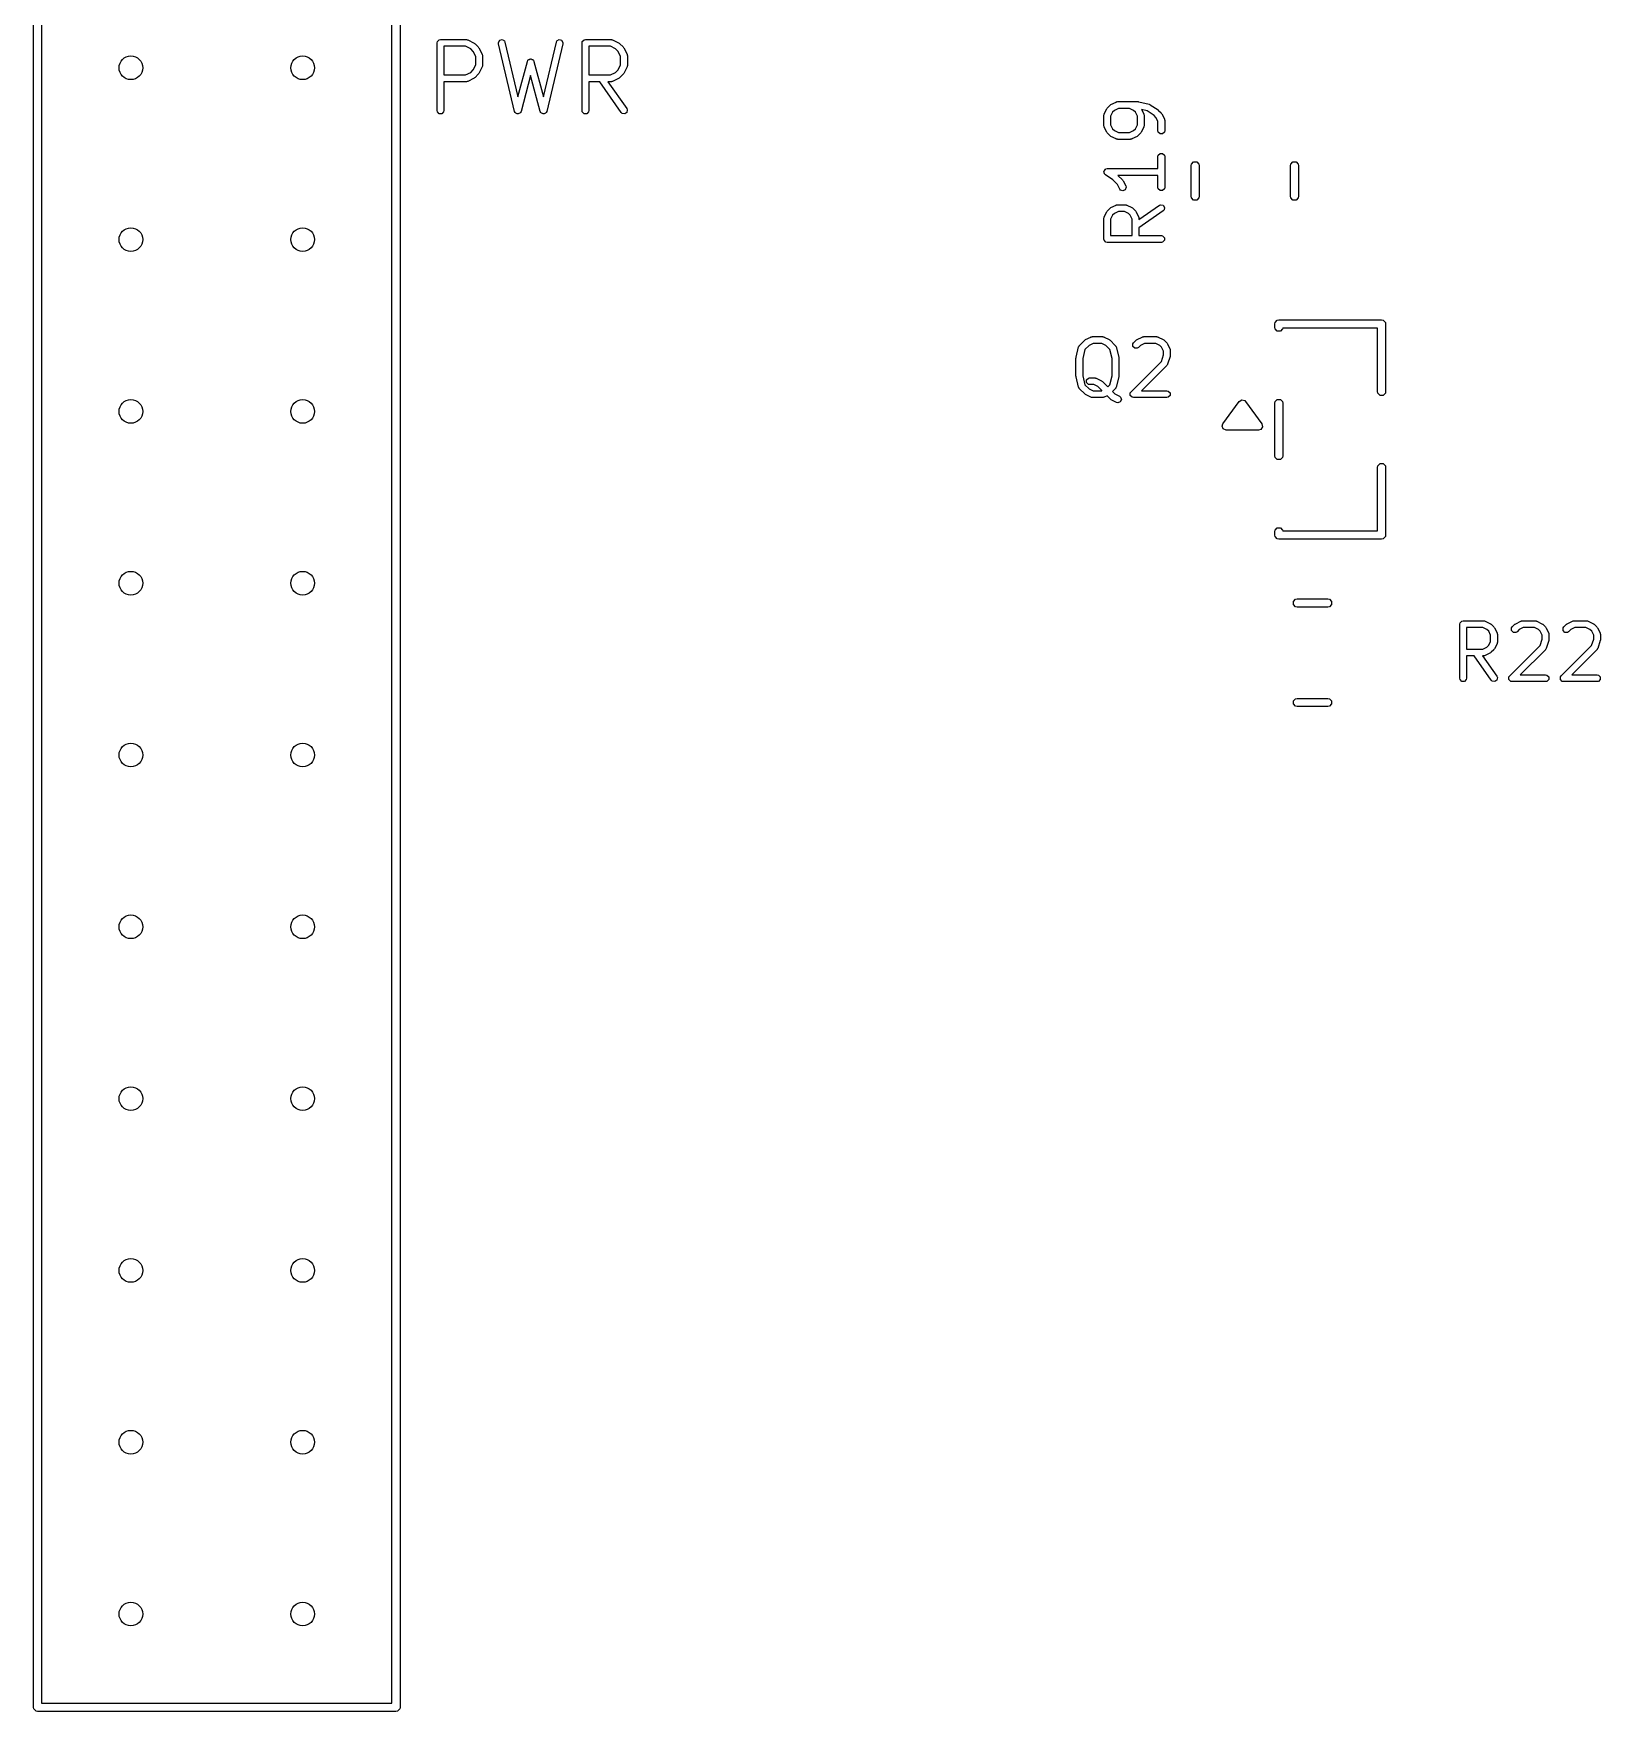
# Model space of a CAD drawing. Header units: inches. Extents: x -1.62 to 1.64, y 0 to 4.72.
# Drawn here: x -1.379 to -0.466, y 2.51 to 3.487 of the extents above; entities that cross this region are included whole.
import ezdxf

# ---------------------------------------------------------------- set-up
doc = ezdxf.new("R2010")
doc.units = ezdxf.units.IN
doc.header["$MEASUREMENT"] = 0
doc.layers.add('BLACK', color=250, linetype='CONTINUOUS')

msp = doc.modelspace()

# ---------------------------------------------------------------- linework, layer by layer
at = {"layer": 'BLACK', "linetype": 'CONTINUOUS'}
for p, q in [((-1.16988, 2.51496), (-1.16988, 4.5189)), ((-1.16516, 4.52126), (-1.16516, 2.5126)), ((-1.37854, 2.5126), (-1.37854, 4.41693)), ((-1.37382, 4.41457), (-1.37382, 2.51496)), ((-1.14355, 3.4814), (-1.1434, 3.48215)), ((-1.14355, 3.44203), (-1.14355, 3.4814)), ((-1.1434, 3.48215), (-1.14233, 3.48322)), ((-1.14233, 3.48322), (-1.14158, 3.48337)), ((-1.14158, 3.48337), (-1.12658, 3.48337)), ((-1.12705, 3.47943), (-1.13961, 3.47943)), ((-1.13961, 3.47943), (-1.13961, 3.46275)), ((-1.124, 3.47791), (-1.12705, 3.47943)), ((-1.12658, 3.48337), (-1.12648, 3.48335)), ((-1.12648, 3.48335), (-1.12644, 3.48336)), ((-1.12644, 3.48336), (-1.12614, 3.48328)), ((-1.12614, 3.48328), (-1.12583, 3.48322)), ((-1.12583, 3.48322), (-1.1258, 3.48319)), ((-1.1258, 3.48319), (-1.1257, 3.48316)), ((-1.1257, 3.48316), (-1.12195, 3.48129)), ((-1.12257, 3.47649), (-1.124, 3.47791)), ((-1.12195, 3.48129), (-1.1217, 3.48109)), ((-1.1217, 3.48109), (-1.12144, 3.48092)), ((-1.12144, 3.48092), (-1.11957, 3.47904)), ((-1.11957, 3.47904), (-1.11939, 3.47878)), ((-1.11939, 3.47878), (-1.1192, 3.47853)), ((-1.1192, 3.47853), (-1.11732, 3.47478)), ((-1.1079, 3.48171), (-1.10711, 3.483)), ((-1.10787, 3.48094), (-1.1079, 3.48171)), ((-1.0985, 3.44157), (-1.10787, 3.48094)), ((-1.10711, 3.483), (-1.10565, 3.48334)), ((-1.10565, 3.48334), (-1.10436, 3.48255)), ((-1.10436, 3.48255), (-1.10404, 3.48186)), ((-1.10404, 3.48186), (-1.09648, 3.45008)), ((-1.08169, 3.45008), (-1.07413, 3.48186)), ((-1.0703, 3.48094), (-1.07967, 3.44157)), ((-1.07413, 3.48186), (-1.07381, 3.48255)), ((-1.07381, 3.48255), (-1.07252, 3.48334)), ((-1.07252, 3.48334), (-1.07106, 3.483)), ((-1.07106, 3.483), (-1.07027, 3.48171)), ((-1.07027, 3.48171), (-1.0703, 3.48094)), ((-1.05918, 3.4814), (-1.05903, 3.48215)), ((-1.05918, 3.44203), (-1.05918, 3.4814)), ((-1.05903, 3.48215), (-1.05797, 3.48322)), ((-1.05797, 3.48322), (-1.05721, 3.48337)), ((-1.05721, 3.48337), (-1.04222, 3.48337)), ((-1.04268, 3.47943), (-1.05525, 3.47943)), ((-1.05525, 3.47943), (-1.05525, 3.46275)), ((-1.03963, 3.47791), (-1.04268, 3.47943)), ((-1.04222, 3.48337), (-1.04212, 3.48335)), ((-1.04212, 3.48335), (-1.04208, 3.48336)), ((-1.04208, 3.48336), (-1.04177, 3.48328)), ((-1.04177, 3.48328), (-1.04146, 3.48322)), ((-1.04146, 3.48322), (-1.04143, 3.48319)), ((-1.04143, 3.48319), (-1.04134, 3.48316)), ((-1.04134, 3.48316), (-1.03759, 3.48129)), ((-1.03821, 3.47649), (-1.03963, 3.47791)), ((-1.03759, 3.48129), (-1.03734, 3.48109)), ((-1.03734, 3.48109), (-1.03708, 3.48092)), ((-1.03708, 3.48092), (-1.0352, 3.47904)), ((-1.0352, 3.47904), (-1.03503, 3.47878)), ((-1.03503, 3.47878), (-1.03483, 3.47853)), ((-1.03483, 3.47853), (-1.03296, 3.47478)), ((-1.12105, 3.47344), (-1.12257, 3.47649)), ((-1.12257, 3.46569), (-1.12105, 3.46874)), ((-1.12105, 3.46874), (-1.12105, 3.47344)), ((-1.11732, 3.4674), (-1.1192, 3.46365)), ((-1.11732, 3.47478), (-1.1173, 3.47469)), ((-1.1173, 3.46749), (-1.11732, 3.4674)), ((-1.1173, 3.47469), (-1.11726, 3.47466)), ((-1.11726, 3.46752), (-1.1173, 3.46749)), ((-1.11726, 3.47466), (-1.1172, 3.47435)), ((-1.1172, 3.46783), (-1.11726, 3.46752)), ((-1.1172, 3.47435), (-1.11712, 3.47404)), ((-1.11712, 3.46814), (-1.1172, 3.46783)), ((-1.11712, 3.47404), (-1.11713, 3.474)), ((-1.11713, 3.474), (-1.11711, 3.4739)), ((-1.11711, 3.46828), (-1.11713, 3.46818)), ((-1.11713, 3.46818), (-1.11712, 3.46814)), ((-1.11711, 3.4739), (-1.11711, 3.46828)), ((-1.09648, 3.45008), (-1.09099, 3.47066)), ((-1.09099, 3.47066), (-1.09065, 3.47135)), ((-1.09065, 3.47135), (-1.09042, 3.47148)), ((-1.09042, 3.47148), (-1.09028, 3.47172)), ((-1.09028, 3.47172), (-1.08979, 3.47185)), ((-1.08979, 3.47185), (-1.08935, 3.4721)), ((-1.08935, 3.4721), (-1.08909, 3.47203)), ((-1.08909, 3.47203), (-1.08883, 3.4721)), ((-1.08883, 3.4721), (-1.08838, 3.47185)), ((-1.08838, 3.47185), (-1.08789, 3.47172)), ((-1.08789, 3.47172), (-1.08776, 3.47148)), ((-1.08776, 3.47148), (-1.08752, 3.47135)), ((-1.08752, 3.47135), (-1.08718, 3.47066)), ((-1.08718, 3.47066), (-1.08169, 3.45008)), ((-1.03669, 3.47344), (-1.03821, 3.47649)), ((-1.03821, 3.46569), (-1.03669, 3.46874)), ((-1.03669, 3.46874), (-1.03669, 3.47344)), ((-1.03296, 3.4674), (-1.03483, 3.46365)), ((-1.03296, 3.47478), (-1.03293, 3.47469)), ((-1.03293, 3.46749), (-1.03296, 3.4674)), ((-1.03293, 3.47469), (-1.0329, 3.47466)), ((-1.0329, 3.46752), (-1.03293, 3.46749)), ((-1.0329, 3.47466), (-1.03284, 3.47435)), ((-1.03284, 3.46783), (-1.0329, 3.46752)), ((-1.03284, 3.47435), (-1.03275, 3.47404)), ((-1.03275, 3.46814), (-1.03284, 3.46783)), ((-1.03275, 3.47404), (-1.03277, 3.474)), ((-1.03277, 3.474), (-1.03275, 3.4739)), ((-1.03275, 3.46828), (-1.03277, 3.46818)), ((-1.03277, 3.46818), (-1.03275, 3.46814)), ((-1.03275, 3.4739), (-1.03275, 3.46828)), ((-1.13961, 3.46275), (-1.12705, 3.46275)), ((-1.12658, 3.45881), (-1.13961, 3.45881)), ((-1.13961, 3.45881), (-1.13961, 3.44203)), ((-1.12705, 3.46275), (-1.124, 3.46427)), ((-1.12648, 3.45883), (-1.12658, 3.45881)), ((-1.12644, 3.45881), (-1.12648, 3.45883)), ((-1.12614, 3.4589), (-1.12644, 3.45881)), ((-1.12583, 3.45896), (-1.12614, 3.4589)), ((-1.1258, 3.45899), (-1.12583, 3.45896)), ((-1.1257, 3.45902), (-1.1258, 3.45899)), ((-1.12195, 3.46089), (-1.1257, 3.45902)), ((-1.124, 3.46427), (-1.12257, 3.46569)), ((-1.1217, 3.46109), (-1.12195, 3.46089)), ((-1.12144, 3.46126), (-1.1217, 3.46109)), ((-1.11957, 3.46314), (-1.12144, 3.46126)), ((-1.11939, 3.4634), (-1.11957, 3.46314)), ((-1.1192, 3.46365), (-1.11939, 3.4634)), ((-1.08909, 3.46251), (-1.09468, 3.44152)), ((-1.08349, 3.44152), (-1.08909, 3.46251)), ((-1.05525, 3.46275), (-1.04268, 3.46275)), ((-1.04887, 3.45881), (-1.05525, 3.45881)), ((-1.05525, 3.45881), (-1.05525, 3.44203)), ((-1.03633, 3.4409), (-1.04887, 3.45881)), ((-1.04222, 3.45881), (-1.04406, 3.45881)), ((-1.04406, 3.45881), (-1.03311, 3.44316)), ((-1.04268, 3.46275), (-1.03963, 3.46427)), ((-1.04212, 3.45883), (-1.04222, 3.45881)), ((-1.04208, 3.45881), (-1.04212, 3.45883)), ((-1.04177, 3.4589), (-1.04208, 3.45881)), ((-1.04146, 3.45896), (-1.04177, 3.4589)), ((-1.04143, 3.45899), (-1.04146, 3.45896)), ((-1.04134, 3.45902), (-1.04143, 3.45899)), ((-1.03759, 3.46089), (-1.04134, 3.45902)), ((-1.03963, 3.46427), (-1.03821, 3.46569)), ((-1.03734, 3.46109), (-1.03759, 3.46089)), ((-1.03708, 3.46126), (-1.03734, 3.46109)), ((-1.0352, 3.46314), (-1.03708, 3.46126)), ((-1.03503, 3.4634), (-1.0352, 3.46314)), ((-1.03483, 3.46365), (-1.03503, 3.4634)), ((-1.1434, 3.44128), (-1.14355, 3.44203)), ((-1.14233, 3.44021), (-1.1434, 3.44128)), ((-1.14083, 3.44021), (-1.14233, 3.44021)), ((-1.13976, 3.44128), (-1.14083, 3.44021)), ((-1.13961, 3.44203), (-1.13976, 3.44128)), ((-1.09818, 3.44088), (-1.0985, 3.44157)), ((-1.09793, 3.44072), (-1.09818, 3.44088)), ((-1.09778, 3.44047), (-1.09793, 3.44072)), ((-1.09731, 3.44034), (-1.09778, 3.44047)), ((-1.0969, 3.44009), (-1.09731, 3.44034)), ((-1.09661, 3.44016), (-1.0969, 3.44009)), ((-1.09633, 3.44008), (-1.09661, 3.44016)), ((-1.0959, 3.44032), (-1.09633, 3.44008)), ((-1.09543, 3.44044), (-1.0959, 3.44032)), ((-1.09528, 3.44069), (-1.09543, 3.44044)), ((-1.09502, 3.44083), (-1.09528, 3.44069)), ((-1.09468, 3.44152), (-1.09502, 3.44083)), ((-1.08315, 3.44083), (-1.08349, 3.44152)), ((-1.0829, 3.44069), (-1.08315, 3.44083)), ((-1.08274, 3.44044), (-1.0829, 3.44069)), ((-1.08227, 3.44032), (-1.08274, 3.44044)), ((-1.08185, 3.44008), (-1.08227, 3.44032)), ((-1.08156, 3.44016), (-1.08185, 3.44008)), ((-1.08128, 3.44009), (-1.08156, 3.44016)), ((-1.08086, 3.44034), (-1.08128, 3.44009)), ((-1.08039, 3.44047), (-1.08086, 3.44034)), ((-1.08024, 3.44072), (-1.08039, 3.44047)), ((-1.07999, 3.44088), (-1.08024, 3.44072)), ((-1.07967, 3.44157), (-1.07999, 3.44088)), ((-1.05903, 3.44128), (-1.05918, 3.44203)), ((-1.05797, 3.44021), (-1.05903, 3.44128)), ((-1.05646, 3.44021), (-1.05797, 3.44021)), ((-1.0554, 3.44128), (-1.05646, 3.44021)), ((-1.05525, 3.44203), (-1.0554, 3.44128)), ((-1.03578, 3.44037), (-1.03633, 3.4409)), ((-1.03429, 3.44011), (-1.03578, 3.44037)), ((-1.03306, 3.44097), (-1.03429, 3.44011)), ((-1.03311, 3.44316), (-1.0328, 3.44246)), ((-1.0328, 3.44246), (-1.03306, 3.44097)), ((-0.75532, 3.43926), (-0.7553, 3.43935)), ((-0.75532, 3.43326), (-0.75532, 3.43926)), ((-0.75531, 3.4394), (-0.75523, 3.4397)), ((-0.7553, 3.43935), (-0.75531, 3.4394)), ((-0.75523, 3.4397), (-0.75517, 3.44001)), ((-0.75517, 3.44001), (-0.75514, 3.44004)), ((-0.75514, 3.44004), (-0.75511, 3.44014)), ((-0.75511, 3.44014), (-0.75361, 3.44314)), ((-0.75361, 3.44314), (-0.75342, 3.44339)), ((-0.75342, 3.44339), (-0.75324, 3.44365)), ((-0.75324, 3.44365), (-0.75174, 3.44515)), ((-0.75174, 3.44515), (-0.75148, 3.44532)), ((-0.75148, 3.44532), (-0.75123, 3.44552)), ((-0.75023, 3.44109), (-0.75138, 3.43879)), ((-0.75138, 3.43879), (-0.75138, 3.43372)), ((-0.75123, 3.44552), (-0.74823, 3.44702)), ((-0.74918, 3.44214), (-0.75023, 3.44109)), ((-0.74689, 3.44329), (-0.74918, 3.44214)), ((-0.74823, 3.44702), (-0.74814, 3.44704)), ((-0.74814, 3.44704), (-0.7481, 3.44708)), ((-0.7481, 3.44708), (-0.7478, 3.44714)), ((-0.7478, 3.44714), (-0.74749, 3.44722)), ((-0.74749, 3.44722), (-0.74745, 3.44721)), ((-0.74745, 3.44721), (-0.74735, 3.44723)), ((-0.74735, 3.44723), (-0.73535, 3.44723)), ((-0.74032, 3.44329), (-0.74689, 3.44329)), ((-0.73802, 3.44214), (-0.74032, 3.44329)), ((-0.73697, 3.44109), (-0.73802, 3.44214)), ((-0.73582, 3.43879), (-0.73697, 3.44109)), ((-0.73582, 3.43372), (-0.73582, 3.43879)), ((-0.73535, 3.44723), (-0.73512, 3.44718)), ((-0.73512, 3.44718), (-0.73488, 3.44717)), ((-0.73488, 3.44717), (-0.72888, 3.44567)), ((-0.73016, 3.44193), (-0.73339, 3.44274)), ((-0.73339, 3.44274), (-0.73209, 3.44014)), ((-0.73209, 3.44014), (-0.73207, 3.44004)), ((-0.73207, 3.44004), (-0.73203, 3.44001)), ((-0.73203, 3.44001), (-0.73197, 3.4397)), ((-0.73197, 3.4397), (-0.73189, 3.4394)), ((-0.73189, 3.4394), (-0.7319, 3.43935)), ((-0.7319, 3.43935), (-0.73188, 3.43926)), ((-0.73188, 3.43926), (-0.73188, 3.43326)), ((-0.72611, 3.43923), (-0.73016, 3.44193)), ((-0.72888, 3.44567), (-0.72857, 3.44552)), ((-0.72857, 3.44552), (-0.72826, 3.44539)), ((-0.72826, 3.44539), (-0.72376, 3.4424)), ((-0.72497, 3.43809), (-0.72611, 3.43923)), ((-0.72382, 3.43579), (-0.72497, 3.43809)), ((-0.72376, 3.4424), (-0.72362, 3.44226)), ((-0.72362, 3.44226), (-0.72346, 3.44215)), ((-0.72346, 3.44215), (-0.72196, 3.44065)), ((-0.72196, 3.44065), (-0.72179, 3.44039)), ((-0.72179, 3.44039), (-0.72159, 3.44014)), ((-0.72159, 3.44014), (-0.72009, 3.43714)), ((-0.7553, 3.43316), (-0.75532, 3.43326)), ((-0.75531, 3.43312), (-0.7553, 3.43316)), ((-0.75523, 3.43281), (-0.75531, 3.43312)), ((-0.75517, 3.43251), (-0.75523, 3.43281)), ((-0.75514, 3.43247), (-0.75517, 3.43251)), ((-0.75511, 3.43238), (-0.75514, 3.43247)), ((-0.75361, 3.42938), (-0.75511, 3.43238)), ((-0.75342, 3.42913), (-0.75361, 3.42938)), ((-0.75324, 3.42887), (-0.75342, 3.42913)), ((-0.75174, 3.42737), (-0.75324, 3.42887)), ((-0.75138, 3.43372), (-0.75023, 3.43142)), ((-0.75023, 3.43142), (-0.74918, 3.43038)), ((-0.74918, 3.43038), (-0.74689, 3.42923)), ((-0.74689, 3.42923), (-0.74032, 3.42923)), ((-0.74032, 3.42923), (-0.73802, 3.43038)), ((-0.73802, 3.43038), (-0.73697, 3.43142)), ((-0.73697, 3.43142), (-0.73582, 3.43372)), ((-0.73396, 3.42887), (-0.73546, 3.42737)), ((-0.73379, 3.42913), (-0.73396, 3.42887)), ((-0.73359, 3.42938), (-0.73379, 3.42913)), ((-0.73209, 3.43238), (-0.73359, 3.42938)), ((-0.73207, 3.43247), (-0.73209, 3.43238)), ((-0.73203, 3.43251), (-0.73207, 3.43247)), ((-0.73197, 3.43281), (-0.73203, 3.43251)), ((-0.73189, 3.43312), (-0.73197, 3.43281)), ((-0.73188, 3.43326), (-0.7319, 3.43316)), ((-0.7319, 3.43316), (-0.73189, 3.43312)), ((-0.72382, 3.43026), (-0.72382, 3.43579)), ((-0.72367, 3.42951), (-0.72382, 3.43026)), ((-0.72261, 3.42844), (-0.72367, 3.42951)), ((-0.7211, 3.42844), (-0.72261, 3.42844)), ((-0.72004, 3.42951), (-0.7211, 3.42844)), ((-0.72009, 3.43714), (-0.72007, 3.43704)), ((-0.72007, 3.43704), (-0.72004, 3.43701)), ((-0.72004, 3.43701), (-0.71997, 3.4367)), ((-0.71989, 3.43026), (-0.72004, 3.42951)), ((-0.71997, 3.4367), (-0.71989, 3.4364)), ((-0.71989, 3.4364), (-0.71991, 3.43635)), ((-0.71991, 3.43635), (-0.71989, 3.43626)), ((-0.71989, 3.43626), (-0.71989, 3.43026)), ((-0.75148, 3.42719), (-0.75174, 3.42737)), ((-0.75123, 3.427), (-0.75148, 3.42719)), ((-0.74823, 3.4255), (-0.75123, 3.427)), ((-0.74814, 3.42547), (-0.74823, 3.4255)), ((-0.7481, 3.42544), (-0.74814, 3.42547)), ((-0.7478, 3.42538), (-0.7481, 3.42544)), ((-0.74749, 3.4253), (-0.7478, 3.42538)), ((-0.74745, 3.42531), (-0.74749, 3.4253)), ((-0.74735, 3.42529), (-0.74745, 3.42531)), ((-0.73985, 3.42529), (-0.74735, 3.42529)), ((-0.73976, 3.42531), (-0.73985, 3.42529)), ((-0.73971, 3.4253), (-0.73976, 3.42531)), ((-0.73941, 3.42538), (-0.73971, 3.4253)), ((-0.7391, 3.42544), (-0.73941, 3.42538)), ((-0.73907, 3.42547), (-0.7391, 3.42544)), ((-0.73897, 3.4255), (-0.73907, 3.42547)), ((-0.73597, 3.427), (-0.73897, 3.4255)), ((-0.73572, 3.42719), (-0.73597, 3.427)), ((-0.73546, 3.42737), (-0.73572, 3.42719)), ((-0.72382, 3.41526), (-0.72367, 3.41601)), ((-0.72382, 3.40823), (-0.72382, 3.41526)), ((-0.72367, 3.41601), (-0.72261, 3.41708)), ((-0.72261, 3.41708), (-0.7211, 3.41708)), ((-0.7211, 3.41708), (-0.72004, 3.41601)), ((-0.72004, 3.41601), (-0.71989, 3.41526)), ((-0.71989, 3.41526), (-0.71989, 3.39726)), ((-0.70453, 3.41002), (-0.70435, 3.41093)), ((-0.70453, 3.39214), (-0.70453, 3.41002)), ((-0.70435, 3.41093), (-0.70307, 3.4122)), ((-0.70307, 3.4122), (-0.70126, 3.4122)), ((-0.70126, 3.4122), (-0.69998, 3.41093)), ((-0.69998, 3.41093), (-0.6998, 3.41002)), ((-0.6998, 3.41002), (-0.6998, 3.39214)), ((-0.64665, 3.41002), (-0.64647, 3.41093)), ((-0.64665, 3.39214), (-0.64665, 3.41002)), ((-0.64647, 3.41093), (-0.6452, 3.4122)), ((-0.6452, 3.4122), (-0.64339, 3.4122)), ((-0.64339, 3.4122), (-0.64211, 3.41093)), ((-0.64211, 3.41093), (-0.64193, 3.41002)), ((-0.64193, 3.41002), (-0.64193, 3.39214)), ((-0.75528, 3.40664), (-0.75517, 3.40681)), ((-0.75517, 3.40608), (-0.75528, 3.40664)), ((-0.75517, 3.40702), (-0.75476, 3.40742)), ((-0.75517, 3.40681), (-0.75517, 3.40702)), ((-0.75517, 3.40551), (-0.75517, 3.40608)), ((-0.75503, 3.40537), (-0.75517, 3.40551)), ((-0.75499, 3.40517), (-0.75503, 3.40537)), ((-0.75444, 3.40462), (-0.75499, 3.40517)), ((-0.75476, 3.40742), (-0.75445, 3.4079)), ((-0.75445, 3.4079), (-0.75425, 3.40794)), ((-0.75011, 3.40173), (-0.75444, 3.40462)), ((-0.75425, 3.40794), (-0.7541, 3.40808)), ((-0.7541, 3.40808), (-0.75335, 3.40823)), ((-0.75335, 3.40823), (-0.72382, 3.40823)), ((-0.74747, 3.3991), (-0.75011, 3.40173)), ((-0.74611, 3.39638), (-0.74747, 3.3991)), ((-0.72382, 3.40429), (-0.7471, 3.40429)), ((-0.7471, 3.40429), (-0.74446, 3.40165)), ((-0.74446, 3.40165), (-0.74428, 3.40139)), ((-0.74428, 3.40139), (-0.74409, 3.40114)), ((-0.74409, 3.40114), (-0.74259, 3.39814)), ((-0.72382, 3.39726), (-0.72382, 3.40429)), ((-0.74564, 3.39578), (-0.74611, 3.39638)), ((-0.74421, 3.3953), (-0.74564, 3.39578)), ((-0.74286, 3.39597), (-0.74421, 3.3953)), ((-0.74239, 3.3974), (-0.74286, 3.39597)), ((-0.74259, 3.39814), (-0.74239, 3.3974)), ((-0.72367, 3.39651), (-0.72382, 3.39726)), ((-0.72261, 3.39544), (-0.72367, 3.39651)), ((-0.7211, 3.39544), (-0.72261, 3.39544)), ((-0.72004, 3.39651), (-0.7211, 3.39544)), ((-0.71989, 3.39726), (-0.72004, 3.39651)), ((-0.70435, 3.39124), (-0.70453, 3.39214)), ((-0.70307, 3.38996), (-0.70435, 3.39124)), ((-0.70126, 3.38996), (-0.70307, 3.38996)), ((-0.69998, 3.39124), (-0.70126, 3.38996)), ((-0.6998, 3.39214), (-0.69998, 3.39124)), ((-0.64647, 3.39124), (-0.64665, 3.39214)), ((-0.6452, 3.38996), (-0.64647, 3.39124)), ((-0.64339, 3.38996), (-0.6452, 3.38996)), ((-0.64211, 3.39124), (-0.64339, 3.38996)), ((-0.64193, 3.39214), (-0.64211, 3.39124)), ((-0.75532, 3.37927), (-0.7553, 3.37936)), ((-0.75532, 3.36727), (-0.75532, 3.37927)), ((-0.75531, 3.3794), (-0.75523, 3.37971)), ((-0.7553, 3.37936), (-0.75531, 3.3794)), ((-0.75523, 3.37971), (-0.75517, 3.38002)), ((-0.75517, 3.38002), (-0.75514, 3.38005)), ((-0.75514, 3.38005), (-0.75511, 3.38015)), ((-0.75511, 3.38015), (-0.75361, 3.38315)), ((-0.75361, 3.38315), (-0.75342, 3.38339)), ((-0.75342, 3.38339), (-0.75324, 3.38366)), ((-0.75324, 3.38366), (-0.75174, 3.38516)), ((-0.75174, 3.38516), (-0.75148, 3.38533)), ((-0.75148, 3.38533), (-0.75123, 3.38553)), ((-0.75023, 3.3811), (-0.75138, 3.3788)), ((-0.75123, 3.38553), (-0.74823, 3.38703)), ((-0.74918, 3.38215), (-0.75023, 3.3811)), ((-0.74689, 3.3833), (-0.74918, 3.38215)), ((-0.74823, 3.38703), (-0.74814, 3.38705)), ((-0.74814, 3.38705), (-0.7481, 3.38708)), ((-0.7481, 3.38708), (-0.7478, 3.38714)), ((-0.7478, 3.38714), (-0.74749, 3.38723)), ((-0.74749, 3.38723), (-0.74745, 3.38721)), ((-0.74745, 3.38721), (-0.74735, 3.38723)), ((-0.74735, 3.38723), (-0.74285, 3.38723)), ((-0.74332, 3.3833), (-0.74689, 3.3833)), ((-0.74102, 3.38215), (-0.74332, 3.3833)), ((-0.74285, 3.38723), (-0.74276, 3.38721)), ((-0.74276, 3.38721), (-0.74271, 3.38723)), ((-0.74271, 3.38723), (-0.74241, 3.38714)), ((-0.74241, 3.38714), (-0.7421, 3.38708)), ((-0.7421, 3.38708), (-0.74207, 3.38705)), ((-0.74207, 3.38705), (-0.74197, 3.38703)), ((-0.74197, 3.38703), (-0.73897, 3.38553)), ((-0.73997, 3.3811), (-0.74102, 3.38215)), ((-0.73882, 3.3788), (-0.73997, 3.3811)), ((-0.73897, 3.38553), (-0.73872, 3.38533)), ((-0.73872, 3.38533), (-0.73846, 3.38516)), ((-0.73846, 3.38516), (-0.73696, 3.38366)), ((-0.73696, 3.38366), (-0.73679, 3.38339)), ((-0.73679, 3.38339), (-0.73659, 3.38315)), ((-0.73659, 3.38315), (-0.73509, 3.38015)), ((-0.73509, 3.38015), (-0.73507, 3.38005)), ((-0.73507, 3.38005), (-0.73503, 3.38002)), ((-0.73503, 3.38002), (-0.73497, 3.37971)), ((-0.73497, 3.37971), (-0.73489, 3.3794)), ((-0.73489, 3.3794), (-0.7349, 3.37936)), ((-0.7349, 3.37936), (-0.73488, 3.37927)), ((-0.73488, 3.37855), (-0.72298, 3.38688)), ((-0.72073, 3.38365), (-0.73488, 3.37374)), ((-0.73488, 3.37927), (-0.73488, 3.37855)), ((-0.72298, 3.38688), (-0.72228, 3.38719)), ((-0.72228, 3.38719), (-0.7208, 3.38692)), ((-0.7208, 3.38692), (-0.71993, 3.38569)), ((-0.72019, 3.38421), (-0.72073, 3.38365)), ((-0.71993, 3.38569), (-0.72019, 3.38421)), ((-0.75138, 3.3788), (-0.75138, 3.36924)), ((-0.73882, 3.36924), (-0.73882, 3.3788)), ((-0.73488, 3.37374), (-0.73488, 3.36924)), ((-0.75517, 3.36651), (-0.75532, 3.36727)), ((-0.7541, 3.36545), (-0.75517, 3.36651)), ((-0.75335, 3.3653), (-0.7541, 3.36545)), ((-0.72185, 3.3653), (-0.75335, 3.3653)), ((-0.75138, 3.36924), (-0.73882, 3.36924)), ((-0.73488, 3.36924), (-0.72185, 3.36924)), ((-0.72185, 3.36924), (-0.7211, 3.36909)), ((-0.7211, 3.36545), (-0.72185, 3.3653)), ((-0.7211, 3.36909), (-0.72004, 3.36802)), ((-0.72004, 3.36651), (-0.7211, 3.36545)), ((-0.72004, 3.36802), (-0.72004, 3.36651)), ((-0.65581, 3.31781), (-0.65563, 3.31872)), ((-0.65581, 3.31585), (-0.65581, 3.31781)), ((-0.65563, 3.31494), (-0.65581, 3.31585)), ((-0.65563, 3.31872), (-0.65435, 3.32)), ((-0.65435, 3.31366), (-0.65563, 3.31494)), ((-0.65435, 3.32), (-0.65344, 3.32018)), ((-0.65254, 3.31366), (-0.65435, 3.31366)), ((-0.65344, 3.32018), (-0.5936, 3.32018)), ((-0.65126, 3.31494), (-0.65254, 3.31366)), ((-0.65116, 3.31545), (-0.65126, 3.31494)), ((-0.59596, 3.31545), (-0.65116, 3.31545)), ((-0.59596, 3.27844), (-0.59596, 3.31545)), ((-0.5936, 3.32018), (-0.5927, 3.32)), ((-0.5927, 3.32), (-0.59142, 3.31872)), ((-0.59142, 3.31872), (-0.59124, 3.31781)), ((-0.59124, 3.31781), (-0.59124, 3.27844)), ((-0.7715, 3.29845), (-0.77, 3.30445)), ((-0.77, 3.30445), (-0.76991, 3.30464)), ((-0.76991, 3.30472), (-0.76978, 3.30492)), ((-0.76991, 3.30464), (-0.76991, 3.30472)), ((-0.76978, 3.30492), (-0.76967, 3.30514)), ((-0.76967, 3.30514), (-0.7696, 3.30518)), ((-0.7696, 3.30518), (-0.76948, 3.30536)), ((-0.76948, 3.30536), (-0.76648, 3.30836)), ((-0.76631, 3.30296), (-0.76762, 3.29773)), ((-0.76648, 3.30836), (-0.76622, 3.30854)), ((-0.76393, 3.30535), (-0.76631, 3.30296)), ((-0.76622, 3.30854), (-0.76597, 3.30873)), ((-0.76597, 3.30873), (-0.76297, 3.31023)), ((-0.76163, 3.3065), (-0.76393, 3.30535)), ((-0.76297, 3.31023), (-0.76288, 3.31026)), ((-0.76288, 3.31026), (-0.76285, 3.31029)), ((-0.76285, 3.31029), (-0.76254, 3.31035)), ((-0.76254, 3.31035), (-0.76223, 3.31043)), ((-0.76223, 3.31043), (-0.76219, 3.31042)), ((-0.76219, 3.31042), (-0.76209, 3.31044)), ((-0.76209, 3.31044), (-0.75609, 3.31044)), ((-0.75656, 3.3065), (-0.76163, 3.3065)), ((-0.75426, 3.30535), (-0.75656, 3.3065)), ((-0.75609, 3.31044), (-0.756, 3.31042)), ((-0.756, 3.31042), (-0.75595, 3.31043)), ((-0.75595, 3.31043), (-0.75565, 3.31035)), ((-0.75565, 3.31035), (-0.75534, 3.31029)), ((-0.75534, 3.31029), (-0.75531, 3.31026)), ((-0.75531, 3.31026), (-0.75521, 3.31023)), ((-0.75521, 3.31023), (-0.75221, 3.30873)), ((-0.75187, 3.30296), (-0.75426, 3.30535)), ((-0.75221, 3.30873), (-0.75196, 3.30854)), ((-0.75196, 3.30854), (-0.7517, 3.30836)), ((-0.75056, 3.29773), (-0.75187, 3.30296)), ((-0.7517, 3.30836), (-0.7487, 3.30536)), ((-0.7487, 3.30536), (-0.74858, 3.30518)), ((-0.74858, 3.30518), (-0.74851, 3.30514)), ((-0.74851, 3.30514), (-0.74841, 3.30492)), ((-0.74841, 3.30492), (-0.74828, 3.30472)), ((-0.74828, 3.30472), (-0.74828, 3.30464)), ((-0.74828, 3.30464), (-0.74818, 3.30445)), ((-0.74818, 3.30445), (-0.74668, 3.29845)), ((-0.73841, 3.30622), (-0.73799, 3.30686)), ((-0.73841, 3.30472), (-0.73841, 3.30622)), ((-0.73735, 3.30365), (-0.73841, 3.30472)), ((-0.73799, 3.30686), (-0.73649, 3.30836)), ((-0.73584, 3.30365), (-0.73735, 3.30365)), ((-0.73649, 3.30836), (-0.73623, 3.30854)), ((-0.73623, 3.30854), (-0.73598, 3.30873)), ((-0.73598, 3.30873), (-0.73298, 3.31023)), ((-0.7352, 3.30408), (-0.73584, 3.30365)), ((-0.73393, 3.30535), (-0.7352, 3.30408)), ((-0.73163, 3.3065), (-0.73393, 3.30535)), ((-0.73298, 3.31023), (-0.73288, 3.31026)), ((-0.73288, 3.31026), (-0.73285, 3.31029)), ((-0.73285, 3.31029), (-0.73254, 3.31035)), ((-0.73254, 3.31035), (-0.73224, 3.31043)), ((-0.73224, 3.31043), (-0.73219, 3.31042)), ((-0.73219, 3.31042), (-0.7321, 3.31044)), ((-0.7321, 3.31044), (-0.7246, 3.31044)), ((-0.72506, 3.3065), (-0.73163, 3.3065)), ((-0.72276, 3.30535), (-0.72506, 3.3065)), ((-0.7246, 3.31044), (-0.7245, 3.31042)), ((-0.7245, 3.31042), (-0.72446, 3.31043)), ((-0.72446, 3.31043), (-0.72415, 3.31035)), ((-0.72415, 3.31035), (-0.72384, 3.31029)), ((-0.72384, 3.31029), (-0.72381, 3.31026)), ((-0.72381, 3.31026), (-0.72372, 3.31023)), ((-0.72372, 3.31023), (-0.72072, 3.30873)), ((-0.72172, 3.3043), (-0.72276, 3.30535)), ((-0.72057, 3.302), (-0.72172, 3.3043)), ((-0.72072, 3.30873), (-0.72047, 3.30854)), ((-0.72057, 3.29979), (-0.72057, 3.302)), ((-0.72047, 3.30854), (-0.72021, 3.30836)), ((-0.72021, 3.30836), (-0.71871, 3.30686)), ((-0.71871, 3.30686), (-0.71853, 3.3066)), ((-0.71853, 3.3066), (-0.71834, 3.30635)), ((-0.71834, 3.30635), (-0.71684, 3.30335)), ((-0.71684, 3.30335), (-0.71681, 3.30325)), ((-0.71681, 3.30325), (-0.71678, 3.30322)), ((-0.71678, 3.30322), (-0.71672, 3.30291)), ((-0.71672, 3.30291), (-0.71663, 3.30261)), ((-0.71663, 3.30261), (-0.71665, 3.30257)), ((-0.71665, 3.30257), (-0.71663, 3.30247)), ((-0.71663, 3.30247), (-0.71663, 3.29947)), ((-0.77156, 3.29797), (-0.77151, 3.29821)), ((-0.77156, 3.28747), (-0.77156, 3.29797)), ((-0.77151, 3.29821), (-0.7715, 3.29845)), ((-0.76762, 3.29773), (-0.76762, 3.28771)), ((-0.75056, 3.28771), (-0.75056, 3.29773)), ((-0.74668, 3.29845), (-0.74667, 3.29821)), ((-0.74667, 3.29821), (-0.74663, 3.29797)), ((-0.74663, 3.29797), (-0.74663, 3.28747)), ((-0.73949, 3.27836), (-0.72182, 3.29603)), ((-0.71871, 3.29358), (-0.73334, 3.27894)), ((-0.72182, 3.29603), (-0.72057, 3.29979)), ((-0.71865, 3.29366), (-0.71871, 3.29358)), ((-0.71861, 3.29368), (-0.71865, 3.29366)), ((-0.71845, 3.29395), (-0.71861, 3.29368)), ((-0.71828, 3.29422), (-0.71845, 3.29395)), ((-0.71823, 3.29435), (-0.71828, 3.29426)), ((-0.71828, 3.29426), (-0.71828, 3.29422)), ((-0.71673, 3.29885), (-0.71823, 3.29435)), ((-0.71669, 3.29916), (-0.71673, 3.29885)), ((-0.71663, 3.29947), (-0.71669, 3.29916)), ((-0.77151, 3.28723), (-0.77156, 3.28747)), ((-0.7715, 3.28699), (-0.77151, 3.28723)), ((-0.77, 3.28099), (-0.7715, 3.28699)), ((-0.76762, 3.28771), (-0.76631, 3.28248)), ((-0.76631, 3.28248), (-0.76393, 3.28009)), ((-0.76541, 3.28523), (-0.76435, 3.28629)), ((-0.76541, 3.28372), (-0.76541, 3.28523)), ((-0.76435, 3.28265), (-0.76541, 3.28372)), ((-0.76435, 3.28629), (-0.76359, 3.28644)), ((-0.76359, 3.2825), (-0.76435, 3.28265)), ((-0.76359, 3.28644), (-0.76059, 3.28644)), ((-0.76106, 3.2825), (-0.76359, 3.2825)), ((-0.75876, 3.28135), (-0.76106, 3.2825)), ((-0.76059, 3.28644), (-0.7605, 3.28642)), ((-0.7605, 3.28642), (-0.76045, 3.28644)), ((-0.76045, 3.28644), (-0.76015, 3.28635)), ((-0.76015, 3.28635), (-0.75984, 3.28629)), ((-0.75984, 3.28629), (-0.75981, 3.28626)), ((-0.75981, 3.28626), (-0.75971, 3.28623)), ((-0.75971, 3.28623), (-0.75671, 3.28473)), ((-0.75671, 3.28473), (-0.75646, 3.28454)), ((-0.75646, 3.28454), (-0.7562, 3.28436)), ((-0.7562, 3.28436), (-0.75309, 3.28126)), ((-0.75309, 3.28126), (-0.75187, 3.28248)), ((-0.75187, 3.28248), (-0.75056, 3.28771)), ((-0.74668, 3.28699), (-0.74818, 3.28099)), ((-0.74667, 3.28723), (-0.74668, 3.28699)), ((-0.74663, 3.28747), (-0.74667, 3.28723)), ((-0.76991, 3.2808), (-0.77, 3.28099)), ((-0.76991, 3.28072), (-0.76991, 3.2808)), ((-0.76978, 3.28052), (-0.76991, 3.28072)), ((-0.76967, 3.2803), (-0.76978, 3.28052)), ((-0.7696, 3.28026), (-0.76967, 3.2803)), ((-0.76948, 3.28008), (-0.7696, 3.28026)), ((-0.76648, 3.27708), (-0.76948, 3.28008)), ((-0.76622, 3.27691), (-0.76648, 3.27708)), ((-0.76597, 3.27671), (-0.76622, 3.27691)), ((-0.76297, 3.27521), (-0.76597, 3.27671)), ((-0.76393, 3.28009), (-0.76163, 3.27894)), ((-0.76288, 3.27519), (-0.76297, 3.27521)), ((-0.76285, 3.27515), (-0.76288, 3.27519)), ((-0.76254, 3.27509), (-0.76285, 3.27515)), ((-0.76223, 3.27501), (-0.76254, 3.27509)), ((-0.76219, 3.27502), (-0.76223, 3.27501)), ((-0.76209, 3.275), (-0.76219, 3.27502)), ((-0.75609, 3.275), (-0.76209, 3.275)), ((-0.76163, 3.27894), (-0.75656, 3.27894)), ((-0.75642, 3.27901), (-0.75876, 3.28135)), ((-0.75656, 3.27894), (-0.75642, 3.27901)), ((-0.756, 3.27502), (-0.75609, 3.275)), ((-0.75595, 3.27501), (-0.756, 3.27502)), ((-0.75565, 3.27509), (-0.75595, 3.27501)), ((-0.75534, 3.27515), (-0.75565, 3.27509)), ((-0.75531, 3.27519), (-0.75534, 3.27515)), ((-0.75521, 3.27521), (-0.75531, 3.27519)), ((-0.75348, 3.27608), (-0.75521, 3.27521)), ((-0.75149, 3.27408), (-0.75348, 3.27608)), ((-0.75122, 3.27391), (-0.75149, 3.27408)), ((-0.75097, 3.27371), (-0.75122, 3.27391)), ((-0.74797, 3.27221), (-0.75097, 3.27371)), ((-0.7487, 3.28008), (-0.75031, 3.27847)), ((-0.75031, 3.27847), (-0.74893, 3.27709)), ((-0.74893, 3.27709), (-0.74621, 3.27573)), ((-0.74858, 3.28026), (-0.7487, 3.28008)), ((-0.74851, 3.2803), (-0.74858, 3.28026)), ((-0.74841, 3.28052), (-0.74851, 3.2803)), ((-0.74828, 3.28072), (-0.74841, 3.28052)), ((-0.74818, 3.28099), (-0.74828, 3.2808)), ((-0.74828, 3.2808), (-0.74828, 3.28072)), ((-0.74723, 3.27201), (-0.74797, 3.27221)), ((-0.7458, 3.27249), (-0.74723, 3.27201)), ((-0.74621, 3.27573), (-0.74561, 3.27526)), ((-0.74513, 3.27383), (-0.7458, 3.27249)), ((-0.74561, 3.27526), (-0.74513, 3.27383)), ((-0.73991, 3.27773), (-0.73949, 3.27836)), ((-0.73991, 3.27622), (-0.73991, 3.27773)), ((-0.73885, 3.27515), (-0.73991, 3.27622)), ((-0.7381, 3.275), (-0.73885, 3.27515)), ((-0.7186, 3.275), (-0.7381, 3.275)), ((-0.73334, 3.27894), (-0.7186, 3.27894)), ((-0.7186, 3.27894), (-0.71784, 3.27879)), ((-0.71784, 3.27515), (-0.7186, 3.275)), ((-0.71784, 3.27879), (-0.71678, 3.27773)), ((-0.71678, 3.27622), (-0.71784, 3.27515)), ((-0.71678, 3.27773), (-0.71678, 3.27622)), ((-0.68606, 3.25976), (-0.67662, 3.27275)), ((-0.67662, 3.27275), (-0.67507, 3.27369)), ((-0.67507, 3.27369), (-0.67332, 3.27327)), ((-0.67332, 3.27327), (-0.67279, 3.27275)), ((-0.67279, 3.27275), (-0.66335, 3.25976)), ((-0.65581, 3.27175), (-0.65563, 3.27266)), ((-0.65581, 3.24104), (-0.65581, 3.27175)), ((-0.65563, 3.27266), (-0.65435, 3.27393)), ((-0.65435, 3.27393), (-0.65254, 3.27393)), ((-0.65254, 3.27393), (-0.65126, 3.27266)), ((-0.65126, 3.27266), (-0.65108, 3.27175)), ((-0.65108, 3.27175), (-0.65108, 3.24104)), ((-0.59578, 3.27754), (-0.59596, 3.27844)), ((-0.59451, 3.27626), (-0.59578, 3.27754)), ((-0.5927, 3.27626), (-0.59451, 3.27626)), ((-0.59142, 3.27754), (-0.5927, 3.27626)), ((-0.59124, 3.27844), (-0.59142, 3.27754)), ((-0.68652, 3.25837), (-0.68606, 3.25976)), ((-0.68582, 3.2567), (-0.68652, 3.25837)), ((-0.68415, 3.256), (-0.68582, 3.2567)), ((-0.66526, 3.256), (-0.68415, 3.256)), ((-0.66387, 3.25646), (-0.66526, 3.256)), ((-0.66292, 3.258), (-0.66387, 3.25646)), ((-0.66335, 3.25976), (-0.66292, 3.258)), ((-0.65563, 3.24014), (-0.65581, 3.24104)), ((-0.65435, 3.23886), (-0.65563, 3.24014)), ((-0.65254, 3.23886), (-0.65435, 3.23886)), ((-0.65126, 3.24014), (-0.65254, 3.23886)), ((-0.65108, 3.24104), (-0.65126, 3.24014)), ((-0.59596, 3.23435), (-0.59578, 3.23525)), ((-0.59596, 3.19734), (-0.59596, 3.23435)), ((-0.59578, 3.23525), (-0.59451, 3.23653)), ((-0.59451, 3.23653), (-0.5927, 3.23653)), ((-0.5927, 3.23653), (-0.59142, 3.23525)), ((-0.59142, 3.23525), (-0.59124, 3.23435)), ((-0.59124, 3.23435), (-0.59124, 3.19498)), ((-0.65581, 3.19695), (-0.65563, 3.19785)), ((-0.65581, 3.19498), (-0.65581, 3.19695)), ((-0.65563, 3.19408), (-0.65581, 3.19498)), ((-0.65563, 3.19785), (-0.65435, 3.19913)), ((-0.65435, 3.1928), (-0.65563, 3.19408)), ((-0.65435, 3.19913), (-0.65254, 3.19913)), ((-0.65254, 3.19913), (-0.65126, 3.19785)), ((-0.65126, 3.19785), (-0.65116, 3.19734)), ((-0.65116, 3.19734), (-0.59596, 3.19734)), ((-0.59142, 3.19408), (-0.5927, 3.1928)), ((-0.59124, 3.19498), (-0.59142, 3.19408)), ((-0.65344, 3.19262), (-0.65435, 3.1928)), ((-0.5936, 3.19262), (-0.65344, 3.19262)), ((-0.5927, 3.1928), (-0.5936, 3.19262)), ((-0.64498, 3.15632), (-0.6437, 3.1576)), ((-0.64498, 3.15451), (-0.64498, 3.15632)), ((-0.6437, 3.15323), (-0.64498, 3.15451)), ((-0.6437, 3.1576), (-0.6428, 3.15778)), ((-0.6428, 3.15778), (-0.62492, 3.15778)), ((-0.62492, 3.15778), (-0.62401, 3.1576)), ((-0.62401, 3.1576), (-0.62274, 3.15632)), ((-0.62274, 3.15451), (-0.62401, 3.15323)), ((-0.62274, 3.15632), (-0.62274, 3.15451)), ((-0.6428, 3.15305), (-0.6437, 3.15323)), ((-0.62492, 3.15305), (-0.6428, 3.15305)), ((-0.62401, 3.15323), (-0.62492, 3.15305)), ((-0.54794, 3.14387), (-0.54687, 3.14493)), ((-0.54687, 3.14493), (-0.54612, 3.14508)), ((-0.54612, 3.14508), (-0.53412, 3.14508)), ((-0.53412, 3.14508), (-0.53402, 3.14506)), ((-0.53402, 3.14506), (-0.53398, 3.14508)), ((-0.53398, 3.14508), (-0.53368, 3.14499)), ((-0.53368, 3.14499), (-0.53337, 3.14493)), ((-0.53337, 3.14493), (-0.53334, 3.1449)), ((-0.53334, 3.1449), (-0.53324, 3.14488)), ((-0.53324, 3.14488), (-0.53024, 3.14338)), ((-0.5155, 3.14338), (-0.5125, 3.14488)), ((-0.5125, 3.14488), (-0.51241, 3.1449)), ((-0.51241, 3.1449), (-0.51238, 3.14493)), ((-0.51238, 3.14493), (-0.51207, 3.14499)), ((-0.51207, 3.14499), (-0.51176, 3.14508)), ((-0.51176, 3.14508), (-0.51172, 3.14506)), ((-0.51172, 3.14506), (-0.51162, 3.14508)), ((-0.51162, 3.14508), (-0.50412, 3.14508)), ((-0.50412, 3.14508), (-0.50403, 3.14506)), ((-0.50403, 3.14506), (-0.50399, 3.14508)), ((-0.50399, 3.14508), (-0.50368, 3.14499)), ((-0.50368, 3.14499), (-0.50337, 3.14493)), ((-0.50337, 3.14493), (-0.50334, 3.1449)), ((-0.50334, 3.1449), (-0.50324, 3.14488)), ((-0.50324, 3.14488), (-0.50024, 3.14338)), ((-0.48551, 3.14338), (-0.48251, 3.14488)), ((-0.48251, 3.14488), (-0.48241, 3.1449)), ((-0.48241, 3.1449), (-0.48238, 3.14493)), ((-0.48238, 3.14493), (-0.48207, 3.14499)), ((-0.48207, 3.14499), (-0.48177, 3.14508)), ((-0.48177, 3.14508), (-0.48172, 3.14506)), ((-0.48172, 3.14506), (-0.48163, 3.14508)), ((-0.48163, 3.14508), (-0.47413, 3.14508)), ((-0.47413, 3.14508), (-0.47403, 3.14506)), ((-0.47403, 3.14506), (-0.47399, 3.14508)), ((-0.47399, 3.14508), (-0.47368, 3.14499)), ((-0.47368, 3.14499), (-0.47337, 3.14493)), ((-0.47337, 3.14493), (-0.47334, 3.1449)), ((-0.47334, 3.1449), (-0.47325, 3.14488)), ((-0.47325, 3.14488), (-0.47025, 3.14338)), ((-0.54809, 3.14311), (-0.54794, 3.14387)), ((-0.54809, 3.11162), (-0.54809, 3.14311)), ((-0.53459, 3.14115), (-0.54415, 3.14115)), ((-0.54415, 3.14115), (-0.54415, 3.12858)), ((-0.53229, 3.14), (-0.53459, 3.14115)), ((-0.53124, 3.13895), (-0.53229, 3.14)), ((-0.53009, 3.13665), (-0.53124, 3.13895)), ((-0.53024, 3.14338), (-0.52999, 3.14318)), ((-0.53009, 3.13308), (-0.53009, 3.13665)), ((-0.52999, 3.14318), (-0.52973, 3.14301)), ((-0.52973, 3.14301), (-0.52823, 3.14151)), ((-0.52823, 3.14151), (-0.52805, 3.14124)), ((-0.52805, 3.14124), (-0.52786, 3.141)), ((-0.52786, 3.141), (-0.52636, 3.138)), ((-0.52636, 3.138), (-0.52633, 3.1379)), ((-0.52633, 3.1379), (-0.5263, 3.13787)), ((-0.5263, 3.13787), (-0.52624, 3.13756)), ((-0.52624, 3.13756), (-0.52616, 3.13725)), ((-0.52616, 3.13725), (-0.52617, 3.13721)), ((-0.52617, 3.13721), (-0.52615, 3.13712)), ((-0.52615, 3.13712), (-0.52615, 3.13262)), ((-0.51794, 3.14087), (-0.51751, 3.14151)), ((-0.51794, 3.13936), (-0.51794, 3.14087)), ((-0.51688, 3.1383), (-0.51794, 3.13936)), ((-0.51751, 3.14151), (-0.51602, 3.14301)), ((-0.51537, 3.1383), (-0.51688, 3.1383)), ((-0.51602, 3.14301), (-0.51575, 3.14318)), ((-0.51575, 3.14318), (-0.5155, 3.14338)), ((-0.51473, 3.13872), (-0.51537, 3.1383)), ((-0.51346, 3.14), (-0.51473, 3.13872)), ((-0.51116, 3.14115), (-0.51346, 3.14)), ((-0.50459, 3.14115), (-0.51116, 3.14115)), ((-0.50229, 3.14), (-0.50459, 3.14115)), ((-0.50124, 3.13895), (-0.50229, 3.14)), ((-0.50009, 3.13665), (-0.50124, 3.13895)), ((-0.50024, 3.14338), (-0.5, 3.14318)), ((-0.50009, 3.13443), (-0.50009, 3.13665)), ((-0.5, 3.14318), (-0.49973, 3.14301)), ((-0.49973, 3.14301), (-0.49823, 3.14151)), ((-0.49823, 3.14151), (-0.49806, 3.14124)), ((-0.49806, 3.14124), (-0.49786, 3.141)), ((-0.49786, 3.141), (-0.49636, 3.138)), ((-0.49636, 3.138), (-0.49634, 3.1379)), ((-0.49634, 3.1379), (-0.49631, 3.13787)), ((-0.49631, 3.13787), (-0.49625, 3.13756)), ((-0.49625, 3.13756), (-0.49616, 3.13725)), ((-0.49616, 3.13725), (-0.49618, 3.13721)), ((-0.49618, 3.13721), (-0.49616, 3.13712)), ((-0.49616, 3.13712), (-0.49616, 3.13412)), ((-0.48795, 3.14087), (-0.48752, 3.14151)), ((-0.48795, 3.13936), (-0.48795, 3.14087)), ((-0.48688, 3.1383), (-0.48795, 3.13936)), ((-0.48752, 3.14151), (-0.48602, 3.14301)), ((-0.48537, 3.1383), (-0.48688, 3.1383)), ((-0.48602, 3.14301), (-0.48576, 3.14318)), ((-0.48576, 3.14318), (-0.48551, 3.14338)), ((-0.48473, 3.13872), (-0.48537, 3.1383)), ((-0.48346, 3.14), (-0.48473, 3.13872)), ((-0.48116, 3.14115), (-0.48346, 3.14)), ((-0.47459, 3.14115), (-0.48116, 3.14115)), ((-0.47229, 3.14), (-0.47459, 3.14115)), ((-0.47125, 3.13895), (-0.47229, 3.14)), ((-0.4701, 3.13665), (-0.47125, 3.13895)), ((-0.47025, 3.14338), (-0.47, 3.14318)), ((-0.4701, 3.13443), (-0.4701, 3.13665)), ((-0.47, 3.14318), (-0.46974, 3.14301)), ((-0.46974, 3.14301), (-0.46824, 3.14151)), ((-0.46824, 3.14151), (-0.46806, 3.14124)), ((-0.46806, 3.14124), (-0.46787, 3.141)), ((-0.46787, 3.141), (-0.46637, 3.138)), ((-0.46637, 3.138), (-0.46634, 3.1379)), ((-0.46634, 3.1379), (-0.46631, 3.13787)), ((-0.46631, 3.13787), (-0.46625, 3.13756)), ((-0.46625, 3.13756), (-0.46617, 3.13725)), ((-0.46617, 3.13725), (-0.46618, 3.13721)), ((-0.46618, 3.13721), (-0.46616, 3.13712)), ((-0.46616, 3.13712), (-0.46616, 3.13412)), ((-0.54415, 3.12858), (-0.53459, 3.12858)), ((-0.53459, 3.12858), (-0.53229, 3.12973)), ((-0.53024, 3.12636), (-0.53324, 3.12486)), ((-0.53229, 3.12973), (-0.53124, 3.13078)), ((-0.53124, 3.13078), (-0.53009, 3.13308)), ((-0.52999, 3.12655), (-0.53024, 3.12636)), ((-0.52973, 3.12672), (-0.52999, 3.12655)), ((-0.52823, 3.12822), (-0.52973, 3.12672)), ((-0.52805, 3.12849), (-0.52823, 3.12822)), ((-0.52786, 3.12874), (-0.52805, 3.12849)), ((-0.52636, 3.13174), (-0.52786, 3.12874)), ((-0.52633, 3.13183), (-0.52636, 3.13174)), ((-0.5263, 3.13186), (-0.52633, 3.13183)), ((-0.52624, 3.13217), (-0.5263, 3.13186)), ((-0.52616, 3.13248), (-0.52624, 3.13217)), ((-0.52615, 3.13262), (-0.52617, 3.13252)), ((-0.52617, 3.13252), (-0.52616, 3.13248)), ((-0.51901, 3.11301), (-0.50135, 3.13068)), ((-0.49823, 3.12822), (-0.51287, 3.11359)), ((-0.50135, 3.13068), (-0.50009, 3.13443)), ((-0.49818, 3.12831), (-0.49823, 3.12822)), ((-0.49814, 3.12833), (-0.49818, 3.12831)), ((-0.49798, 3.1286), (-0.49814, 3.12833)), ((-0.49781, 3.12886), (-0.49798, 3.1286)), ((-0.49776, 3.12899), (-0.49781, 3.12891)), ((-0.49781, 3.12891), (-0.49781, 3.12886)), ((-0.49626, 3.13349), (-0.49776, 3.12899)), ((-0.49622, 3.13381), (-0.49626, 3.13349)), ((-0.49616, 3.13412), (-0.49622, 3.13381)), ((-0.48902, 3.11301), (-0.47135, 3.13068)), ((-0.46824, 3.12822), (-0.48287, 3.11359)), ((-0.47135, 3.13068), (-0.4701, 3.13443)), ((-0.46818, 3.12831), (-0.46824, 3.12822)), ((-0.46814, 3.12833), (-0.46818, 3.12831)), ((-0.46799, 3.1286), (-0.46814, 3.12833)), ((-0.46781, 3.12886), (-0.46799, 3.1286)), ((-0.46776, 3.12899), (-0.46781, 3.12891)), ((-0.46781, 3.12891), (-0.46781, 3.12886)), ((-0.46626, 3.13349), (-0.46776, 3.12899)), ((-0.46622, 3.13381), (-0.46626, 3.13349)), ((-0.46616, 3.13412), (-0.46622, 3.13381)), ((-0.53965, 3.12465), (-0.54415, 3.12465)), ((-0.54415, 3.12465), (-0.54415, 3.11162)), ((-0.52973, 3.11049), (-0.53965, 3.12465)), ((-0.53412, 3.12465), (-0.53484, 3.12465)), ((-0.53484, 3.12465), (-0.52651, 3.11275)), ((-0.53402, 3.12467), (-0.53412, 3.12465)), ((-0.53398, 3.12465), (-0.53402, 3.12467)), ((-0.53368, 3.12474), (-0.53398, 3.12465)), ((-0.53337, 3.1248), (-0.53368, 3.12474)), ((-0.53334, 3.12483), (-0.53337, 3.1248)), ((-0.53324, 3.12486), (-0.53334, 3.12483)), ((-0.54794, 3.11086), (-0.54809, 3.11162)), ((-0.54687, 3.1098), (-0.54794, 3.11086)), ((-0.54537, 3.1098), (-0.54687, 3.1098)), ((-0.5443, 3.11086), (-0.54537, 3.1098)), ((-0.54415, 3.11162), (-0.5443, 3.11086)), ((-0.52918, 3.10996), (-0.52973, 3.11049)), ((-0.5277, 3.1097), (-0.52918, 3.10996)), ((-0.52646, 3.11056), (-0.5277, 3.1097)), ((-0.52651, 3.11275), (-0.5262, 3.11204)), ((-0.5262, 3.11204), (-0.52646, 3.11056)), ((-0.51944, 3.11237), (-0.51901, 3.11301)), ((-0.51944, 3.11086), (-0.51944, 3.11237)), ((-0.51838, 3.1098), (-0.51944, 3.11086)), ((-0.51762, 3.10965), (-0.51838, 3.1098)), ((-0.49813, 3.10965), (-0.51762, 3.10965)), ((-0.51287, 3.11359), (-0.49813, 3.11359)), ((-0.49813, 3.11359), (-0.49737, 3.11344)), ((-0.49737, 3.1098), (-0.49813, 3.10965)), ((-0.49737, 3.11344), (-0.49631, 3.11237)), ((-0.49631, 3.11086), (-0.49737, 3.1098)), ((-0.49631, 3.11237), (-0.49631, 3.11086)), ((-0.48945, 3.11237), (-0.48902, 3.11301)), ((-0.48945, 3.11086), (-0.48945, 3.11237)), ((-0.48838, 3.1098), (-0.48945, 3.11086)), ((-0.48763, 3.10965), (-0.48838, 3.1098)), ((-0.46813, 3.10965), (-0.48763, 3.10965)), ((-0.48287, 3.11359), (-0.46813, 3.11359)), ((-0.46813, 3.11359), (-0.46738, 3.11344)), ((-0.46738, 3.1098), (-0.46813, 3.10965)), ((-0.46738, 3.11344), (-0.46631, 3.11237)), ((-0.46631, 3.11086), (-0.46738, 3.1098)), ((-0.46631, 3.11237), (-0.46631, 3.11086)), ((-0.64498, 3.09844), (-0.6437, 3.09972)), ((-0.64498, 3.09664), (-0.64498, 3.09844)), ((-0.6437, 3.09536), (-0.64498, 3.09664)), ((-0.6437, 3.09972), (-0.6428, 3.0999)), ((-0.6428, 3.0999), (-0.62492, 3.0999)), ((-0.62492, 3.0999), (-0.62401, 3.09972)), ((-0.62401, 3.09972), (-0.62274, 3.09844)), ((-0.62274, 3.09664), (-0.62401, 3.09536)), ((-0.62274, 3.09844), (-0.62274, 3.09664)), ((-0.6428, 3.09518), (-0.6437, 3.09536)), ((-0.62492, 3.09518), (-0.6428, 3.09518)), ((-0.62401, 3.09536), (-0.62492, 3.09518)), ((-1.37836, 2.51169), (-1.37854, 2.5126)), ((-1.37709, 2.51042), (-1.37836, 2.51169)), ((-1.37618, 2.51024), (-1.37709, 2.51042)), ((-1.16752, 2.51024), (-1.37618, 2.51024)), ((-1.37382, 2.51496), (-1.16988, 2.51496)), ((-1.16662, 2.51042), (-1.16752, 2.51024)), ((-1.16534, 2.51169), (-1.16662, 2.51042)), ((-1.16516, 2.5126), (-1.16534, 2.51169))]:
    msp.add_line(p, q, dxfattribs=at)
at = {"layer": 'BLACK'}
for centre in [(-1.32185, 3.46693), (-1.32185, 3.46693), (-1.22185, 3.46693), (-1.22185, 3.46693), (-1.32185, 3.36693), (-1.32185, 3.36693), (-1.22185, 3.36693), (-1.22185, 3.36693), (-1.32185, 3.26693), (-1.32185, 3.26693), (-1.22185, 3.26693), (-1.22185, 3.26693), (-1.32185, 3.16693), (-1.32185, 3.16693), (-1.22185, 3.16693), (-1.22185, 3.16693), (-1.32185, 3.06693), (-1.32185, 3.06693), (-1.22185, 3.06693), (-1.22185, 3.06693), (-1.32185, 2.96693), (-1.32185, 2.96693), (-1.22185, 2.96693), (-1.22185, 2.96693), (-1.32185, 2.86693), (-1.32185, 2.86693), (-1.22185, 2.86693), (-1.22185, 2.86693), (-1.32185, 2.76693), (-1.32185, 2.76693), (-1.22185, 2.76693), (-1.22185, 2.76693), (-1.32185, 2.66693), (-1.32185, 2.66693), (-1.22185, 2.66693), (-1.22185, 2.66693), (-1.32185, 2.56693), (-1.32185, 2.56693), (-1.22185, 2.56693), (-1.22185, 2.56693)]:
    msp.add_circle(centre, 0.00689, dxfattribs=at)

doc.saveas('drawing.dxf')
